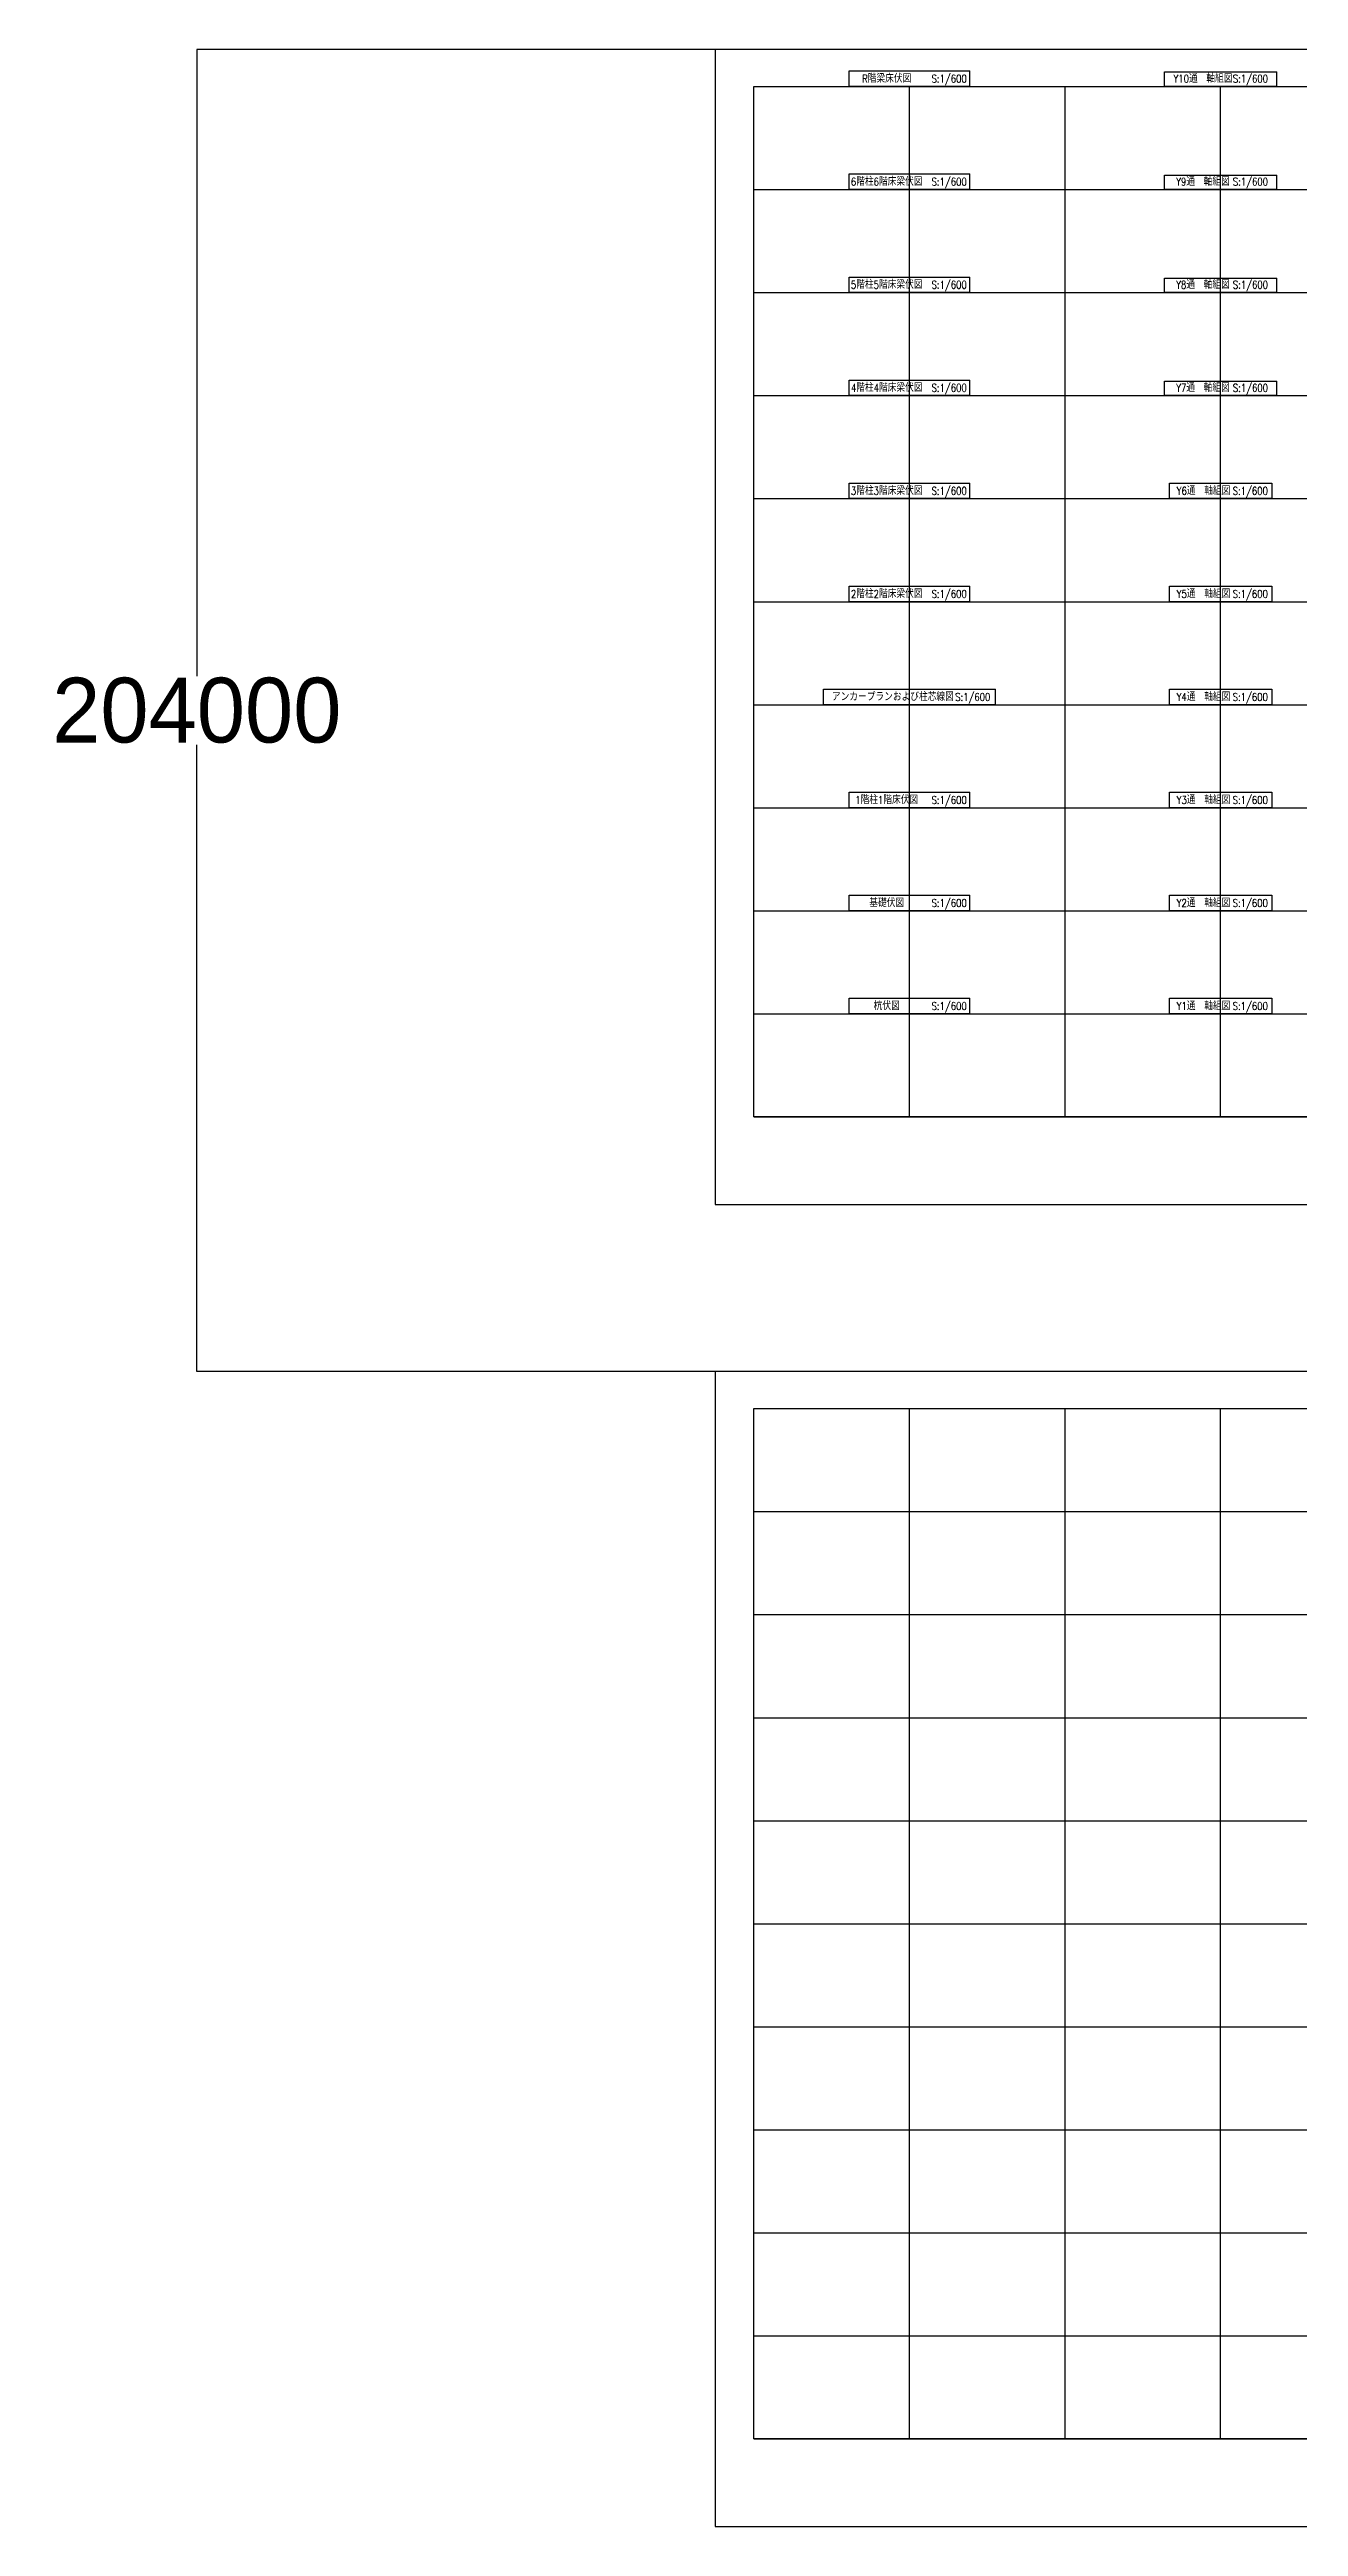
# Model space of a CAD drawing. Extents: x -102655 to 1332000, y -2014200 to 210463.
# Drawn here: x -102655 to 90000, y -382200 to 0 of the extents above; entities that cross this region are included whole.
import ezdxf
from ezdxf.enums import TextEntityAlignment as Align

# ---------------------------------------------------------------- set-up
doc = ezdxf.new("R2010")
doc.units = 0
doc.header["$MEASUREMENT"] = 0
doc.layers.get('Defpoints').update_dxf_attribs({"color": 251, "linetype": 'CONTINUOUS'})
doc.layers.add('99_レイアウト枠', color=251, linetype='CONTINUOUS', plot=False)
doc.layers.add('注記', color=3, linetype='CONTINUOUS')
doc.styles.add('DRACAD', font='txt', dxfattribs={"width": 0.85, "bigfont": 'extfont2'})
doc.styles.get("Standard").update_dxf_attribs({"font": 'Osaka.ttc'})
doc.dimstyles.get("Standard").update_dxf_attribs({"dimtxt": 0.18, "dimasz": 0.18, "dimexe": 0.18, "dimexo": 0.0625, "dimgap": 0.09, "dimtad": 0, "dimtih": 1, "dimtoh": 1, "dimdec": 4, "dimzin": 0, "dimdsep": 46, "dimtxsty": 'Standard', "dimcen": 0.09, "dimadec": 0, "dimazin": 0, "dimtfac": 1, "dimtdec": 4, "dimtofl": 0, "dimtmove": 0, "dimatfit": 3, "dimfxl": 1, "dimtolj": 1, "dimtzin": 0, "dimarcsym": 0})

# ---------------------------------------------------------------- blocks, each defined once
blk = doc.blocks.new('*D7831')
at = {"layer": '99_レイアウト枠', "color": 0, "lineweight": -2}
for p, q in [((-0.0625, 0), (-79939.907295, 0)), ((-79939.727295, -0.18), (-79939.727295, -96694.91)), ((-79939.727295, -203999.82), (-79939.727295, -107305.09)), ((-0.0625, -204000), (-79939.907295, -204000))]:
    blk.add_line(p, q, dxfattribs=at)
at = {"layer": '99_レイアウト枠', "color": 0}
for points in [[(-79939.697295, -0.18), (-79939.757295, -0.18), (-79939.727295, 0)], [(-79939.757295, -203999.82), (-79939.697295, -203999.82), (-79939.727295, -204000)]]:
    blk.add_solid(points, dxfattribs=at)
at = {"layer": 'Defpoints', "color": 0}
for p in [(0, 0), (-79939.727295, -204000), (0, -204000)]:
    blk.add_point(p, dxfattribs=at)
at = {"layer": '99_レイアウト枠', "color": 0, "insert": (-79939.727295, -102000), "char_height": 10000, "attachment_point": 5}
blk.add_mtext('\\A1;204000', dxfattribs=at)

msp = doc.modelspace()

# ---------------------------------------------------------------- linework, layer by layer
at = {"layer": '99_レイアウト枠'}
for p, q in [((6000, -164700), (6000, -5700)), ((30000, -164700), (30000, -5700)), ((54000, -164700), (54000, -5700)), ((78000, -164700), (78000, -5700)), ((6000, -21600), (245999.99989, -21600)), ((6000, -37500), (245999.99989, -37500)), ((6000, -53400), (245999.99989, -53400)), ((6000, -69300), (245999.99989, -69300)), ((6000, -85200), (245999.99989, -85200)), ((6000, -101100), (245999.99989, -101100)), ((6000, -117000), (245999.99989, -117000)), ((6000, -132900), (245999.99989, -132900)), ((6000, -148800), (245999.99989, -148800)), ((6000, -164700), (245999.99989, -164700)), ((6000, -368700), (6000, -209700)), ((30000, -368700), (30000, -209700)), ((54000, -368700), (54000, -209700)), ((78000, -368700), (78000, -209700)), ((6000, -225600), (245999.99989, -225600)), ((6000, -241500), (245999.99989, -241500)), ((6000, -257400), (245999.99989, -257400)), ((6000, -273300), (245999.99989, -273300)), ((6000, -289200), (245999.99989, -289200)), ((6000, -305100), (245999.99989, -305100)), ((6000, -321000), (245999.99989, -321000)), ((6000, -336900), (245999.99989, -336900)), ((6000, -352800), (245999.99989, -352800)), ((6000, -368700), (245999.99989, -368700))]:
    msp.add_line(p, q, dxfattribs=at)
for points in [[(0, -178200), (252000, -178200), (252000, 0), (0, 0)], [(6000, -5700), (245999.99989, -5700), (245999.99989, -164700), (6000, -164700)], [(0, -382200), (252000, -382200), (252000, -204000), (0, -204000)], [(6000, -209700), (245999.99989, -209700), (245999.99989, -368700), (6000, -368700)]]:
    msp.add_lwpolyline(points, close=True, dxfattribs=at)
at = {"layer": '注記', "linetype": 'Continuous'}
for p, q in [((20700, -3300), (39300, -3300)), ((20700, -5700), (20700, -3300)), ((39300, -5700), (39300, -3300)), ((69319.99995, -3460), (86679.99995, -3460)), ((69319.99995, -5700), (69319.99995, -3460)), ((86679.99995, -5700), (86679.99995, -3460)), ((39300, -5700), (20700, -5700)), ((86679.99995, -5700), (69319.99995, -5700)), ((20700, -19200), (39300, -19200)), ((20700, -21600), (20700, -19200)), ((39300, -21600), (20700, -21600)), ((39300, -21600), (39300, -19200)), ((69319.99995, -19360), (86679.99995, -19360)), ((69319.99995, -21600), (69319.99995, -19360)), ((86679.99995, -21600), (69319.99995, -21600)), ((86679.99995, -21600), (86679.99995, -19360)), ((20700, -35100), (39300, -35100)), ((20700, -37500), (20700, -35100)), ((39300, -37500), (20700, -37500)), ((39300, -37500), (39300, -35100)), ((69319.99995, -35260), (86679.99995, -35260)), ((69319.99995, -37500), (69319.99995, -35260)), ((86679.99995, -37500), (69319.99995, -37500)), ((86679.99995, -37500), (86679.99995, -35260)), ((20700, -51000), (39300, -51000)), ((20700, -53400), (20700, -51000)), ((39300, -53400), (20700, -53400)), ((39300, -53400), (39300, -51000)), ((69319.99983, -51160), (86679.99983, -51160)), ((69319.99983, -53400), (69319.99983, -51160)), ((86679.99983, -53400), (69319.99983, -53400)), ((86679.99983, -53400), (86679.99983, -51160)), ((20700, -66900), (39300, -66900)), ((20700, -69300), (20700, -66900)), ((39300, -69300), (39300, -66900)), ((39300, -69300), (20700, -69300)), ((20699.99965, -82800), (39299.99965, -82800)), ((20699.99965, -85200), (20699.99965, -82800)), ((39299.99965, -85200), (39299.99965, -82800)), ((39299.99965, -85200), (20699.99965, -85200)), ((16755.50866, -98699.99999), (43244.49134, -98699.99999)), ((16755.50866, -101099.99999), (16755.50866, -98699.99999)), ((43244.49134, -101099.99999), (43244.49134, -98699.99999)), ((43244.49134, -101099.99999), (16755.50866, -101099.99999)), ((20699.99994, -114600.00001), (39299.99994, -114600.00001)), ((20699.99994, -117000.00001), (20699.99994, -114600.00001)), ((39299.99994, -117000.00001), (39299.99994, -114600.00001)), ((39299.99994, -117000.00001), (20699.99994, -117000.00001)), ((20700, -130500), (39300, -130500)), ((20700, -132900), (20700, -130500)), ((39300, -132900), (20700, -132900)), ((39300, -132900), (39300, -130500)), ((20700, -146400), (39300, -146400)), ((20700, -148800), (20700, -146400)), ((39300, -148800), (20700, -148800)), ((39300, -148800), (39300, -146400))]:
    msp.add_line(p, q, dxfattribs=at)
at = {"layer": '注記'}
for points in [[(70100, -66900), (85900, -66900), (85900, -69300), (70100, -69300)], [(70100, -82800), (85900, -82800), (85900, -85200), (70100, -85200)], [(70100.00007, -98700), (85900.00007, -98700), (85900.00007, -101100), (70100.00007, -101100)], [(70100.00002, -114600), (85900.00002, -114600), (85900.00002, -117000), (70100.00002, -117000)], [(70100, -130500), (85900, -130500), (85900, -132900), (70100, -132900)], [(70100, -146400), (85900, -146400), (85900, -148800), (70100, -148800)]]:
    msp.add_lwpolyline(points, close=True, dxfattribs=at)

# ---------------------------------------------------------------- texts
at = {"layer": '注記', "linetype": 'Continuous', "style": 'DRACAD', "width": 0.8}
for s, p in [('R階梁床伏図', (26487.9289, -5100)), ('S:1/600', (36116.34964, -5100)), ('Y10通\u3000軸組図', (75274.19226, -5103.87935)), ('S:1/600', (82593.13942, -5103.87935)), ('6階柱6階床梁伏図', (26487.9289, -21000)), ('S:1/600', (36116.34964, -21000)), ('Y9通\u3000軸組図', (75274.19225, -21003.87935)), ('S:1/600', (82593.13941, -21003.87935)), ('5階柱5階床梁伏図', (26487.9289, -36900)), ('S:1/600', (36116.34964, -36900)), ('Y8通\u3000軸組図', (75274.19225, -36903.87935)), ('S:1/600', (82593.13941, -36903.87935)), ('4階柱4階床梁伏図', (26487.9289, -52800)), ('S:1/600', (36116.34964, -52800)), ('Y7通\u3000軸組図', (75274.19214, -52803.87935)), ('S:1/600', (82593.1393, -52803.87935)), ('3階柱3階床梁伏図', (26487.9289, -68700)), ('S:1/600', (36116.34964, -68700)), ('Y6通\u3000軸組図', (75358.61921, -68700)), ('S:1/600', (82577.56637, -68700)), ('2階柱2階床梁伏図', (26487.92854, -84600)), ('S:1/600', (36116.34928, -84600)), ('Y5通\u3000軸組図', (75358.61921, -84600)), ('S:1/600', (82577.56637, -84600)), ('アンカープランおよび柱芯線図', (27434.46914, -100499.99999)), ('S:1/600', (39762.88988, -100499.99999)), ('Y4通\u3000軸組図', (75358.61928, -100500)), ('S:1/600', (82577.56644, -100500)), ('1階柱1階床伏図', (26487.92884, -116400.00001)), ('S:1/600', (36116.34958, -116400.00001)), ('Y3通\u3000軸組図', (75358.61928, -116400)), ('S:1/600', (82577.56644, -116400)), ('基礎伏図', (26487.9289, -132300)), ('S:1/600', (36116.34964, -132300)), ('Y2通\u3000軸組図', (75358.61921, -132300)), ('S:1/600', (82577.56637, -132300)), ('杭伏図', (26487.9289, -148200)), ('S:1/600', (36116.34964, -148200)), ('Y1通\u3000軸組図', (75358.61921, -148202.71738)), ('S:1/600', (82577.56637, -148202.71738))]:
    msp.add_text(s, height=1200, dxfattribs=at).set_placement(p, align=Align.CENTER)

# ---------------------------------------------------------------- dimensions: what is measured, and where the dimension line sits
at = {"layer": '99_レイアウト枠'}
dim = msp.add_linear_dim(base=(-79939.7273, -204000), p1=(0, 0), p2=(0, -204000), angle=90, dimstyle='Standard', override={"dimtxt": 10000, "dimdec": 0}, dxfattribs=at)
dim.commit()
dim.dimension.update_dxf_attribs({"geometry": '*D7831', "text_midpoint": (-79939.7273, -102000)})

doc.saveas('drawing.dxf')
